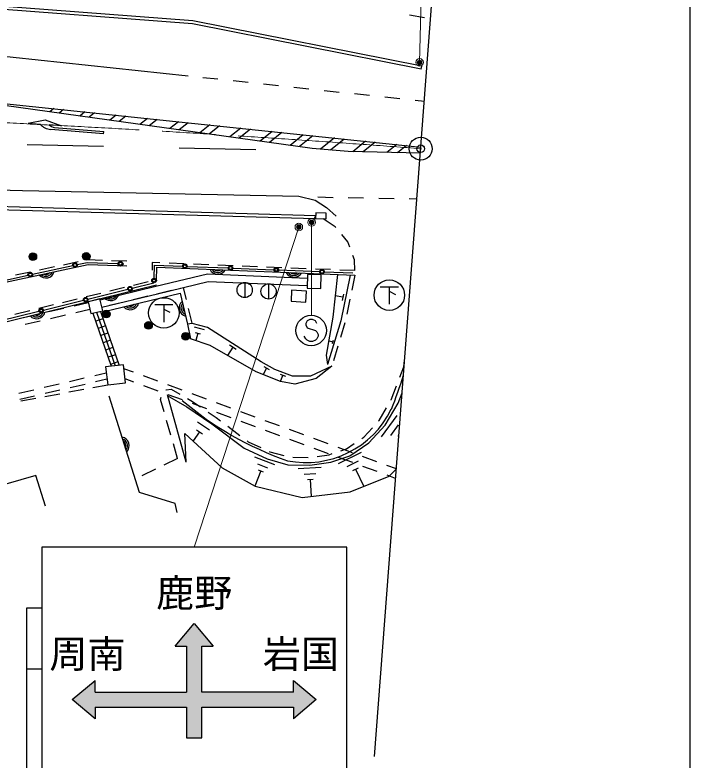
# Model space of a CAD drawing. Units: millimetres, scale not verified. Extents: x 40000 to 680000, y 20000 to 380000.
# Drawn here: x 534729 to 579000, y 231440 to 280336 of the extents above; entities that cross this region are included whole.
import ezdxf
from ezdxf.enums import TextEntityAlignment as Align

# ---------------------------------------------------------------- set-up
doc = ezdxf.new("R2010")
doc.units = ezdxf.units.MM
doc.header["$LTSCALE"] = 1000
doc.header["$PDMODE"] = 32
doc.header["$PDSIZE"] = 500
doc.linetypes.add('CHAIN', pattern=[18.5, 12, -1.5, 3.5, -1.5])
for name, color, linetype, lineweight in [('M-BGD', 7, 'Continuous', 25), ('M-BGD-EXST', 7, 'Continuous', 25), ('M-BMK', 2, 'CHAIN', 13), ('M-BMK-OTRS', 5, 'Continuous', 25), ('M-BMK-SRVR', 3, 'Continuous', 25), ('M-STR-HTXT', 7, 'Continuous', 13), ('M-STR-STRC', 7, 'Continuous', 25), ('M-TTL-BAND', 7, 'Continuous', 25)]:
    doc.layers.add(name, color=color, linetype=linetype, lineweight=lineweight)
doc.styles.add('ＭＳ Ｐゴシック', font='')
doc.styles.get('ＭＳ Ｐゴシック').set_extended_font_data('MS PGothic')

msp = doc.modelspace()

# ---------------------------------------------------------------- hatches: boundary and pattern name
at = {"layer": 'M-STR-STRC'}
msp.add_hatch(color=256, dxfattribs=at).paths.add_polyline_path([(546986, 232907), (546986, 234907), (552986, 234907), (552986, 234157), (554486, 235407), (552986, 236657), (552986, 235907), (546986, 235907), (546986, 238907), (547736, 238907), (546486, 240407), (545236, 238907), (545986, 238907), (545986, 235907), (539986, 235907), (539986, 236657), (538486, 235407), (539986, 234157), (539986, 234907), (545986, 234907), (545986, 232907)])

# ---------------------------------------------------------------- linework, layer by layer
at = {"layer": 'M-BGD'}
for p, q in [((561591, 280154), (560607, 280328)), ((561365, 276783), (561404, 276979)), ((547043, 276236), (548037, 276132)), ((549032, 276025), (550026, 275918)), ((551020, 275812), (552014, 275705)), ((553009, 275598), (554003, 275491)), ((554997, 275384), (555992, 275277)), ((556986, 275171), (557980, 275064)), ((558974, 274957), (559969, 274850)), ((560963, 274743), (561577, 274677)), ((554591, 268404), (555586, 268364)), ((555586, 268364), (555591, 268364)), ((556590, 268348), (557590, 268331)), ((558590, 268314), (559590, 268297)), ((560590, 268281), (561089, 268272)), ((554430, 267152), (554355, 266967)), ((555727, 266439), (554941, 266946)), ((555769, 266390), (555727, 266439)), ((556562, 265455), (556157, 265932)), ((556688, 265103), (556562, 265455)), ((556992, 264261), (556892, 264539)), ((538884, 264131), (537907, 263921)), ((539502, 264263), (539471, 264257)), ((540470, 264227), (539502, 264263)), ((542068, 264167), (541069, 264205)), ((543732, 264089), (543722, 263595)), ((544237, 264069), (543732, 264089)), ((545836, 264005), (544837, 264045)), ((557027, 263557), (556992, 264261)), ((537320, 263795), (536342, 263584)), ((547435, 263941), (546436, 263981)), ((549034, 263877), (548034, 263917)), ((550632, 263813), (549633, 263853)), ((552231, 263749), (551232, 263789)), ((553830, 263685), (552831, 263725)), ((555428, 263621), (554429, 263661)), ((557027, 263557), (556028, 263597)), ((535756, 263458), (534778, 263248)), ((547354, 263341), (553883, 263071)), ((557015, 263257), (556816, 262277)), ((533263, 259990), (544011, 262616)), ((542505, 262609), (543477, 262846)), ((543710, 262995), (543708, 262919)), ((547403, 262839), (553862, 262572)), ((549795, 262785), (549795, 261785)), ((551363, 262694), (551363, 261694)), ((539397, 261849), (540368, 262086)), ((540951, 262229), (541922, 262466)), ((545004, 262248), (544129, 262041)), ((545788, 262435), (545588, 262387)), ((545972, 261662), (545788, 262435)), ((537842, 261469), (538814, 261706)), ((543448, 261875), (542476, 261639)), ((544129, 262041), (544031, 262017)), ((556234, 261806), (555730, 261908)), ((556275, 262007), (556193, 261604)), ((556697, 261689), (556498, 260709)), ((536288, 261089), (537260, 261327)), ((539541, 261439), (538613, 261224)), ((541893, 261497), (540922, 261261)), ((534734, 260709), (535705, 260947)), ((536275, 260684), (535300, 260459)), ((537931, 261067), (536957, 260842)), ((538037, 260629), (537062, 260404)), ((539644, 261001), (538719, 260787)), ((539844, 260767), (541048, 257281)), ((540089, 260825), (541302, 257311)), ((540334, 260882), (541556, 257341)), ((546343, 260106), (546111, 261078)), ((536380, 260247), (535406, 260021)), ((540499, 260402), (540027, 260239)), ((540663, 259929), (540190, 259766)), ((546349, 260084), (546051, 260036)), ((546477, 259878), (547135, 259703)), ((556372, 260123), (556080, 259166)), ((540826, 259457), (540353, 259294)), ((546554, 259505), (546883, 259418)), ((546718, 259461), (546587, 258968)), ((540989, 258984), (540516, 258821)), ((548793, 258684), (549232, 258400)), ((555573, 258866), (555301, 258949)), ((555607, 258975), (555540, 258757)), ((541152, 258512), (540679, 258348)), ((549012, 258542), (548658, 257992)), ((555905, 258593), (555613, 257636)), ((541315, 258039), (540842, 257876)), ((541478, 257566), (541006, 257403)), ((551061, 257259), (551404, 257071)), ((559967, 256556), (560225, 257245)), ((560225, 257245), (560281, 257658)), ((539961, 256672), (540719, 256847)), ((542506, 256891), (541881, 257121)), ((551232, 257165), (550996, 256737)), ((552121, 256771), (552461, 256640)), ((552291, 256705), (552127, 256280)), ((538305, 256287), (539279, 256513)), ((540018, 256274), (540766, 256448)), ((542521, 256246), (541960, 256452)), ((544101, 256303), (543163, 256649)), ((534993, 255519), (535967, 255745)), ((536649, 255903), (537623, 256129)), ((536706, 255506), (537681, 255732)), ((539241, 255755), (538258, 255571)), ((538362, 255890), (539337, 256116)), ((540814, 256048), (539831, 255865)), ((544117, 255658), (543178, 256004)), ((544631, 255729), (544640, 255737)), ((544640, 255737), (544973, 255787)), ((545696, 255715), (544758, 256061)), ((544973, 255787), (545536, 255461)), ((559409, 255070), (559756, 255994)), ((535050, 255122), (536024, 255348)), ((537668, 255461), (536685, 255277)), ((544278, 255097), (544310, 255259)), ((545950, 250996), (544741, 255396)), ((545712, 255070), (544774, 255416)), ((547291, 255128), (546353, 255473)), ((536095, 255167), (535112, 254984)), ((544509, 254295), (544278, 255097)), ((546055, 255160), (546266, 255038)), ((546266, 255038), (546893, 254614)), ((547307, 254483), (546369, 254828)), ((548887, 254540), (547948, 254886)), ((559403, 255059), (559409, 255070)), ((547390, 254278), (547926, 253916)), ((550482, 253952), (549543, 254298)), ((558603, 253712), (559096, 254543)), ((547926, 253916), (548208, 253703)), ((548902, 253895), (547964, 254241)), ((558775, 252653), (559798, 254045)), ((544952, 252757), (544675, 253718)), ((546698, 253642), (547489, 253100)), ((548687, 253342), (549486, 252741)), ((550497, 253307), (549559, 253653)), ((552077, 253365), (551139, 253711)), ((558580, 253687), (558603, 253712)), ((559379, 252745), (559890, 253441)), ((546822, 252975), (546416, 252382)), ((546625, 253110), (547020, 252839)), ((552093, 252720), (551154, 253065)), ((553672, 252777), (552734, 253123)), ((557603, 252636), (558172, 253248)), ((549965, 252380), (550027, 252333)), ((550027, 252333), (550864, 251945)), ((553688, 252132), (552750, 252478)), ((555267, 252190), (554329, 252535)), ((557467, 252543), (557603, 252636)), ((559855, 252663), (559906, 252733)), ((545395, 251220), (545118, 252181)), ((555283, 251544), (554345, 251890)), ((556863, 251602), (555924, 251948)), ((556100, 251735), (556464, 251854)), ((556464, 251854), (556973, 252203)), ((550429, 251332), (551758, 250832)), ((551408, 251692), (551449, 251673)), ((551449, 251673), (552368, 251416)), ((554549, 251364), (555324, 251480)), ((555324, 251480), (555530, 251548)), ((555950, 250907), (557447, 251637)), ((558458, 251014), (557519, 251360)), ((545395, 251220), (544493, 250788)), ((550637, 250875), (551301, 250625)), ((552955, 251315), (553955, 251289)), ((556878, 250957), (555940, 251302)), ((556507, 250715), (557255, 251081)), ((543952, 250529), (543050, 250097)), ((550844, 250418), (550468, 249421)), ((550678, 250480), (551010, 250355)), ((553304, 250563), (554802, 250653)), ((556877, 250432), (557251, 250615)), ((557064, 250524), (557612, 249401)), ((558473, 250369), (557535, 250715)), ((559739, 250542), (559115, 250772)), ((553701, 250211), (554450, 250256)), ((553911, 249848), (554285, 249870)), ((554098, 249859), (554165, 248736)), ((559692, 249920), (559130, 250127))]:
    msp.add_line(p, q, dxfattribs=at)
for points in [[(561365, 276783), (546363, 279744), (531423, 280884), (519219, 279678), (516769, 279607), (514301, 279649), (511856, 279827), (509419, 280272), (508255, 280667)], [(561404, 276979), (546390, 279942), (531421, 281084), (519207, 279878), (516768, 279807), (514310, 279849), (511881, 280026), (509469, 280466), (508319, 280856)], [(554430, 267152), (532003, 267799), (516879, 268528)], [(554424, 266953), (531995, 267599), (516869, 268328)], [(514629, 259844), (514880, 263747), (534106, 262797), (539528, 263962), (542057, 263867)], [(544008, 262913), (544025, 263777), (557015, 263257)], [(540315, 261642), (543966, 262528), (547354, 263341)], [(555875, 263303), (555585, 260513), (555133, 258019), (555228, 257404)], [(556712, 263269), (556104, 260272), (555228, 257404)], [(540429, 261156), (544083, 262042), (547403, 262839)], [(540501, 260850), (544199, 261749), (545565, 262073), (546051, 260036), (546249, 259088)], [(555505, 257282), (554105, 256640), (552926, 256635), (551772, 257079), (550872, 257576), (547364, 259835), (546349, 260084)], [(555505, 257282), (554479, 256470), (553078, 256103), (552133, 256277), (550548, 256919), (547527, 258635), (546249, 259088)], [(545364, 247696), (545226, 248266), (542905, 248992), (540916, 255316)], [(544722, 255355), (546000, 254614), (547636, 253509), (549768, 251902), (551275, 251202), (552631, 250824), (554064, 250786), (555440, 250992), (556688, 251402), (557932, 252255), (559006, 253411), (559862, 254853), (560120, 255541)], [(545950, 250996), (545880, 252875), (548324, 250625), (550485, 249412), (553573, 248666), (556710, 249036), (559279, 250077), (559740, 250554)], [(536727, 248106), (536105, 250121), (530181, 248404)]]:
    msp.add_lwpolyline(points, dxfattribs=at)
for points in [[(555132, 266956), (555148, 267326), (554461, 267356), (554444, 266986)], [(553896, 262405), (554790, 262385), (554810, 263279), (553916, 263299)], [(552837, 261543), (553815, 261494), (553851, 262215), (552873, 262264)], [(539706, 260735), (540485, 260918), (540302, 261697), (539523, 261514)], [(541851, 257375), (540673, 257236), (540812, 256059), (541990, 256198)]]:
    msp.add_lwpolyline(points, close=True, dxfattribs=at)
for centre in [(549795, 262285), (551363, 262194)]:
    msp.add_circle(centre, 500, dxfattribs=at)
for centre, radius, start, end in [((548033, 263883), 567, 205.7816, 329.6366), ((548033, 263883), 453, 213.741, 321.6772), ((548033, 263883), 340, 229.3664, 306.0519), ((536761, 263640), 567, 220.1984, 344.0535), ((536761, 263640), 453, 228.1578, 336.0941), ((536761, 263640), 340, 243.7832, 320.4687), ((553029, 263683), 567, 205.7816, 329.6366), ((553029, 263683), 453, 213.741, 321.6772), ((553029, 263683), 340, 229.3664, 306.0519), ((541002, 262155), 567, 221.8053, 345.6603), ((541002, 262155), 453, 229.7647, 337.7009), ((541002, 262155), 340, 245.39, 322.0755), ((542287, 261559), 567, 221.7339, 345.5889), ((542287, 261559), 453, 229.6933, 337.6295), ((542287, 261559), 340, 245.3187, 322.0042), ((546068, 261117), 567, 131.4712, 255.3262), ((546068, 261117), 453, 139.4306, 247.3668), ((546068, 261117), 340, 155.0559, 231.7414), ((536145, 260969), 567, 221.8053, 345.6603), ((536145, 260969), 453, 229.7647, 337.7009), ((536145, 260969), 340, 245.39, 322.0755), ((541656, 252074), 567, 315.5293, 79.3843), ((541656, 252074), 453, 323.4887, 71.425), ((541656, 252074), 340, 339.1141, 55.7996)]:
    msp.add_arc(centre, radius, start, end, dxfattribs=at)
at = {"layer": 'M-BGD-EXST'}
for p, q in [((558679, 262501), (559879, 262501)), ((559279, 262501), (559279, 261351)), ((559279, 262201), (559679, 262001)), ((543893, 261331), (545093, 261331)), ((544493, 261331), (544493, 260181)), ((544493, 261031), (544893, 260831))]:
    msp.add_line(p, q, dxfattribs=at)
for centre in [(559279, 261951), (544493, 260781)]:
    msp.add_circle(centre, 1000, dxfattribs=at)
at = {"layer": 'M-BMK'}
msp.add_arc((485418, -725556), 1000000, 85.64587, 87.28208, dxfattribs=at)
at = {"layer": 'M-BMK-OTRS'}
msp.add_line((558302, 231673), (564376, 311442), dxfattribs=at)
at = {"layer": 'M-BMK-SRVR'}
msp.add_circle((561339, 271557), 750, dxfattribs=at)
msp.add_point((561339, 271557), dxfattribs=at)
at = {"layer": 'M-STR-HTXT'}
for p, q in [((561265, 277215), (561730, 295382)), ((554186, 266719), (554166, 260630)), ((553345, 266415), (546486, 245407))]:
    msp.add_line(p, q, dxfattribs=at)
for centre, radius in [((561265, 277215), 150), ((561265, 277215), 120), ((561265, 277215), 90), ((561265, 277215), 60), ((561265, 277215), 30), ((561265, 277215), 20), ((553345, 266415), 150), ((553345, 266415), 120), ((553345, 266415), 90), ((554186, 266719), 150), ((554186, 266719), 120), ((554186, 266719), 90), ((554186, 266719), 60), ((554186, 266719), 30), ((554186, 266719), 20), ((553345, 266415), 60), ((553345, 266415), 30), ((553345, 266415), 20)]:
    msp.add_circle(centre, radius, dxfattribs=at)
for p in [(561265, 277215), (553345, 266415), (554186, 266719)]:
    msp.add_point(p, dxfattribs=at)
at = {"layer": 'M-STR-STRC'}
for p, q in [((530242, 274924), (561348, 271666)), ((537277, 274187), (537017, 273977)), ((537911, 274121), (537628, 273892)), ((539322, 273973), (538986, 273702)), ((539956, 273906), (539597, 273617)), ((541367, 273759), (540955, 273427)), ((542001, 273692), (541566, 273342)), ((543412, 273545), (542925, 273152)), ((544046, 273478), (543536, 273067)), ((545456, 273330), (544894, 272877)), ((535590, 273243), (536387, 273176)), ((537328, 272948), (540560, 272679)), ((546091, 273264), (545505, 272792)), ((547501, 273116), (546863, 272602)), ((548136, 273050), (547474, 272516)), ((549546, 272902), (548832, 272327)), ((540548, 272529), (537074, 272818)), ((540548, 272529), (540560, 272679)), ((550181, 272836), (549444, 272241)), ((551591, 272688), (550802, 272052)), ((552226, 272621), (551413, 271966)), ((553636, 272474), (552771, 271776)), ((554271, 272407), (553382, 271691)), ((555681, 272260), (554770, 271526)), ((556316, 272193), (555417, 271469)), ((557726, 272045), (556876, 271360)), ((558361, 271979), (557574, 271345)), ((535524, 271824), (540528, 271719)), ((545489, 271603), (550522, 271505)), ((559771, 271831), (559124, 271310)), ((560405, 271765), (559822, 271295)), ((538813, 263958), (539457, 264097)), ((539457, 264097), (541497, 264016)), ((535882, 263322), (538520, 263894)), ((541797, 264004), (541881, 264000)), ((543857, 263057), (543884, 263920)), ((543884, 263920), (545719, 263848)), ((546018, 263836), (548716, 263730)), ((549016, 263718), (551714, 263613)), ((552014, 263601), (554712, 263495)), ((534111, 262938), (535588, 263258)), ((555011, 263483), (556891, 263409)), ((542425, 262406), (543847, 262757)), ((539512, 261688), (542134, 262334)), ((536599, 260970), (539221, 261617)), ((533686, 260252), (536308, 260899)), ((553885, 260264), (553794, 260082)), ((554066, 260355), (553885, 260264)), ((554248, 260355), (554066, 260355)), ((554430, 260264), (554248, 260355)), ((554521, 260082), (554430, 260264)), ((553794, 260082), (553794, 259991)), ((553794, 259991), (553885, 259809)), ((553885, 259809), (554430, 259628)), ((553794, 259082), (553703, 259264)), ((554430, 259628), (554521, 259537)), ((554521, 259537), (554612, 259355)), ((554612, 259264), (554521, 259082)), ((554612, 259355), (554612, 259264)), ((553885, 258991), (553794, 259082)), ((554066, 258900), (553885, 258991)), ((554248, 258900), (554066, 258900)), ((554430, 258991), (554248, 258900)), ((554521, 259082), (554430, 258991)), ((536486, 241407), (535486, 241407)), ((535486, 241407), (535486, 220407)), ((545236, 238907), (546486, 240407)), ((546486, 240407), (547736, 238907)), ((545236, 238907), (545986, 238907)), ((545986, 238907), (545986, 235907)), ((546986, 235907), (546986, 238907)), ((546986, 238907), (547736, 238907)), ((536486, 237407), (535486, 237407)), ((538486, 235407), (539986, 236657)), ((539986, 235907), (539986, 236657)), ((552986, 235907), (552986, 236657)), ((552986, 236657), (554486, 235407)), ((539986, 235907), (545986, 235907)), ((552986, 235907), (546986, 235907)), ((539986, 234157), (538486, 235407)), ((554486, 235407), (552986, 234157)), ((539986, 234907), (539986, 234157)), ((539986, 234907), (545986, 234907)), ((546986, 234907), (552986, 234907)), ((552986, 234907), (552986, 234157))]:
    msp.add_line(p, q, dxfattribs=at)
for points in [[(531156, 277889), (532954, 277735), (546084, 276332)], [(561317, 271261), (556584, 271367), (554225, 271573), (530242, 274924), (505188, 276130)], [(535590, 273243), (536711, 273450), (537782, 273060), (536985, 273127)], [(501863, 270239), (527963, 269015), (535237, 268806), (553340, 268442), (554410, 268179), (555156, 267700), (555789, 267139)], [(545986, 234907), (545986, 232907), (546986, 232907), (546986, 234907)]]:
    msp.add_lwpolyline(points, dxfattribs=at)
msp.add_lwpolyline([(536486, 230407), (556486, 230407), (556486, 245407), (536486, 245407)], close=True, dxfattribs=at)
for centre, radius in [((535905, 264472), 250), ((535905, 264472), 204), ((535905, 264472), 159), ((535905, 264472), 114), ((535905, 264472), 68.2), ((539406, 264491), 250), ((539406, 264491), 204), ((539406, 264491), 159), ((539406, 264491), 114), ((539406, 264491), 68.2), ((535905, 264472), 22.7), ((538667, 263926), 150), ((538667, 263926), 120), ((539406, 264491), 22.7), ((541647, 264010), 150), ((541647, 264010), 120), ((541647, 264010), 100), ((538667, 263926), 100), ((545868, 263842), 150), ((545868, 263842), 120), ((545868, 263842), 100), ((548866, 263724), 150), ((548866, 263724), 120), ((548866, 263724), 100), ((551864, 263607), 150), ((551864, 263607), 120), ((551864, 263607), 100), ((554862, 263489), 150), ((554862, 263489), 120), ((554862, 263489), 100), ((535735, 263290), 150), ((535735, 263290), 120), ((535735, 263290), 100), ((543852, 262907), 150), ((543852, 262907), 120), ((543852, 262907), 100), ((542279, 262370), 150), ((542279, 262370), 120), ((542279, 262370), 100), ((539366, 261652), 150), ((539366, 261652), 120), ((539366, 261652), 100), ((536454, 260935), 150), ((536454, 260935), 120), ((536454, 260935), 100), ((540716, 260707), 250), ((540716, 260707), 204), ((540716, 260707), 159), ((540716, 260707), 114), ((540716, 260707), 68.2), ((540716, 260707), 22.7), ((554157, 259628), 1000), ((543489, 259958), 250), ((543489, 259958), 204), ((543489, 259958), 159), ((543489, 259958), 114), ((543489, 259958), 68.2), ((543489, 259958), 22.7), ((545924, 259248), 250), ((545924, 259248), 204), ((545924, 259248), 159), ((545924, 259248), 114), ((545924, 259248), 68.2), ((545924, 259248), 22.7)]:
    msp.add_circle(centre, radius, dxfattribs=at)
for centre, radius, start, end in [((537157, 273815), 1000, 219.672, 265.245), ((537370, 273446), 500, 219.672, 265.245), ((537336, 263658), 23910, 337.4068, 343.0553), ((559709, 271472), 21592, 229.5332, 250.768), ((553824, 257164), 6200, 258.5838, 334.2805)]:
    msp.add_arc(centre, radius, start, end, dxfattribs=at)
at = {"layer": 'M-TTL-BAND'}
msp.add_line((579000, 20000), (579000, 370000), dxfattribs=at)
msp.add_line((579000, 20000), (579000, 370000), dxfattribs=at)

# ---------------------------------------------------------------- texts
at = {"layer": 'M-STR-STRC', "style": 'ＭＳ Ｐゴシック'}
for s, p in [('鹿野', (546486, 242407)), ('周南', (539486, 238407)), ('岩国', (553486, 238407))]:
    msp.add_text(s, height=1833, dxfattribs=at).set_placement(p, align=Align.MIDDLE_CENTER)

doc.saveas('drawing.dxf')
